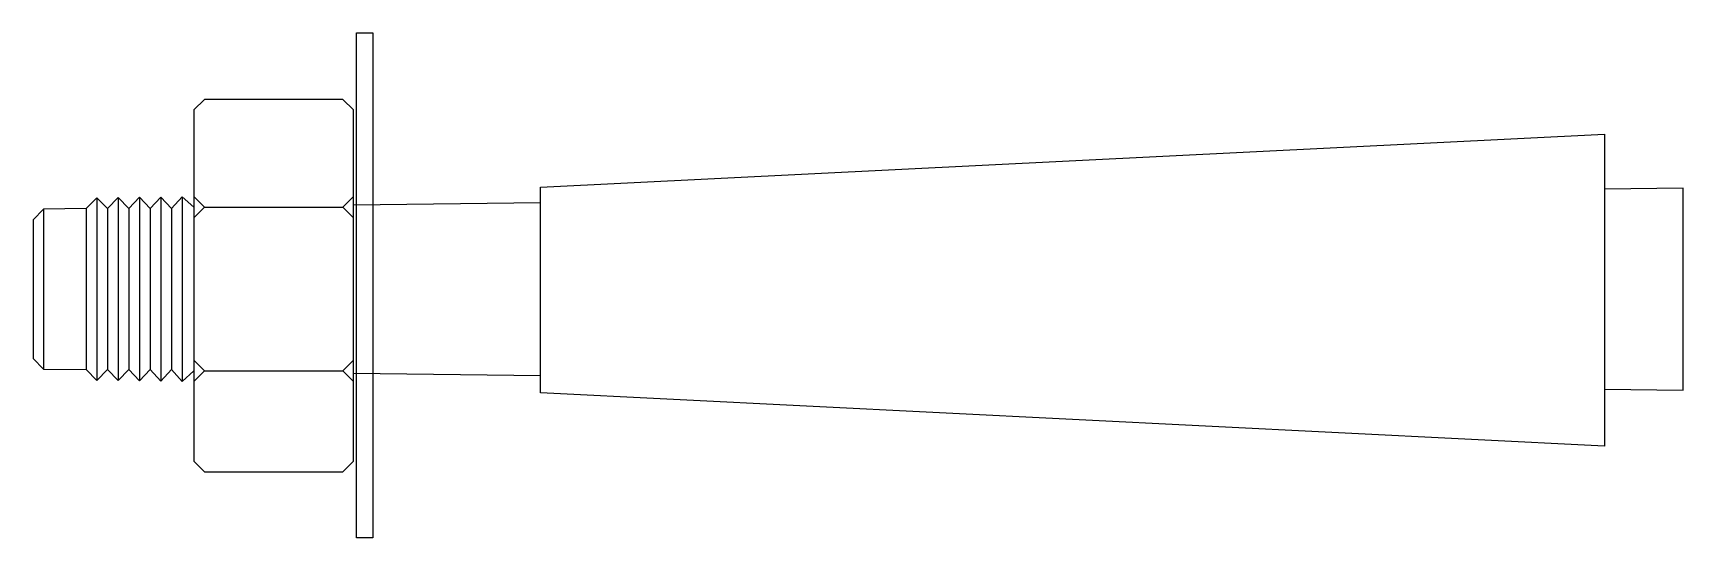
# Model space of a CAD drawing. Extents: x -103741 to -103586, y -15751 to -15703.
import ezdxf

# ---------------------------------------------------------------- set-up
doc = ezdxf.new("R2010")
doc.units = 0
doc.header["$LTSCALE"] = 150
doc.header["$MEASUREMENT"] = 0
doc.layers.add('轴', color=5, linetype='CONTINUOUS')

msp = doc.modelspace()

# ---------------------------------------------------------------- linework, layer by layer
at = {"layer": '轴', "ltscale": 20}
for p, q in [((-103725.75, -15710.54), (-103724.75, -15709.54)), ((-103711.75, -15709.54), (-103710.75, -15710.54)), ((-103593.24, -15717.97), (-103593.24, -15736.78)), ((-103740.85, -15720.87), (-103739.86, -15719.87)), ((-103735.85, -15719.81), (-103734.85, -15718.8)), ((-103734.85, -15718.8), (-103733.85, -15719.81)), ((-103733.85, -15719.81), (-103732.85, -15718.78)), ((-103732.85, -15718.78), (-103731.85, -15719.81)), ((-103731.85, -15719.81), (-103730.85, -15718.75)), ((-103730.85, -15718.75), (-103729.85, -15719.81)), ((-103729.85, -15719.81), (-103728.85, -15718.72)), ((-103728.85, -15718.72), (-103727.85, -15719.81)), ((-103727.85, -15719.81), (-103726.85, -15718.7)), ((-103726.85, -15718.7), (-103725.75, -15719.68)), ((-103725.75, -15718.68), (-103724.75, -15719.68)), ((-103724.75, -15719.68), (-103725.75, -15720.68)), ((-103724.75, -15719.68), (-103711.75, -15719.68)), ((-103711.75, -15719.68), (-103710.75, -15718.68)), ((-103711.75, -15719.68), (-103710.75, -15720.68)), ((-103740.85, -15733.89), (-103739.85, -15734.89)), ((-103735.85, -15734.94), (-103734.85, -15735.96)), ((-103734.85, -15735.96), (-103733.85, -15734.94)), ((-103733.85, -15734.94), (-103732.85, -15735.98)), ((-103732.85, -15735.98), (-103731.85, -15734.94)), ((-103731.85, -15734.94), (-103730.85, -15736.01)), ((-103730.85, -15736.01), (-103729.85, -15734.94)), ((-103729.85, -15734.94), (-103728.85, -15736.03)), ((-103728.85, -15736.03), (-103727.85, -15734.94)), ((-103727.85, -15734.94), (-103726.85, -15736.06)), ((-103726.85, -15736.06), (-103725.75, -15735.07)), ((-103725.75, -15734.07), (-103724.75, -15735.07)), ((-103724.75, -15735.07), (-103725.75, -15736.07)), ((-103724.75, -15735.07), (-103711.75, -15735.07)), ((-103710.75, -15734.07), (-103711.75, -15735.07)), ((-103711.75, -15735.07), (-103710.75, -15736.07)), ((-103725.75, -15743.54), (-103724.75, -15744.54)), ((-103711.75, -15744.54), (-103710.75, -15743.54))]:
    msp.add_line(p, q, dxfattribs=at)
at = {"layer": '轴'}
for p, q in [((-103725.75, -15710.54), (-103725.75, -15743.54)), ((-103711.75, -15709.54), (-103724.75, -15709.54)), ((-103710.75, -15743.54), (-103710.75, -15710.54)), ((-103585.85, -15717.88), (-103593.24, -15717.97)), ((-103585.85, -15736.88), (-103585.85, -15717.88)), ((-103735.85, -15719.81), (-103739.86, -15719.87)), ((-103739.85, -15719.87), (-103739.85, -15734.89)), ((-103735.85, -15719.81), (-103735.85, -15734.94)), ((-103734.85, -15718.8), (-103734.85, -15735.96)), ((-103733.85, -15719.81), (-103733.85, -15734.94)), ((-103732.85, -15718.78), (-103732.85, -15735.98)), ((-103731.85, -15719.81), (-103731.85, -15734.94)), ((-103730.85, -15718.75), (-103730.85, -15736.01)), ((-103729.85, -15719.81), (-103729.85, -15734.94)), ((-103728.85, -15718.72), (-103728.85, -15736.03)), ((-103727.85, -15719.81), (-103727.85, -15734.94)), ((-103726.85, -15718.7), (-103726.85, -15736.06)), ((-103693.17, -15719.26), (-103710.75, -15719.49)), ((-103740.85, -15720.87), (-103740.85, -15733.89)), ((-103739.86, -15734.89), (-103735.85, -15734.94)), ((-103710.75, -15735.27), (-103693.17, -15735.49)), ((-103593.24, -15736.78), (-103585.85, -15736.88)), ((-103724.75, -15744.54), (-103711.75, -15744.54))]:
    msp.add_line(p, q, dxfattribs=at)
for points in [[(-103710.47, -15703.3), (-103708.94, -15703.3), (-103708.94, -15750.77), (-103710.47, -15750.77)], [(-103693.17, -15717.81), (-103593.24, -15712.81), (-103593.24, -15742.13), (-103693.17, -15737.13)]]:
    msp.add_lwpolyline(points, close=True, dxfattribs=at)

doc.saveas('drawing.dxf')
